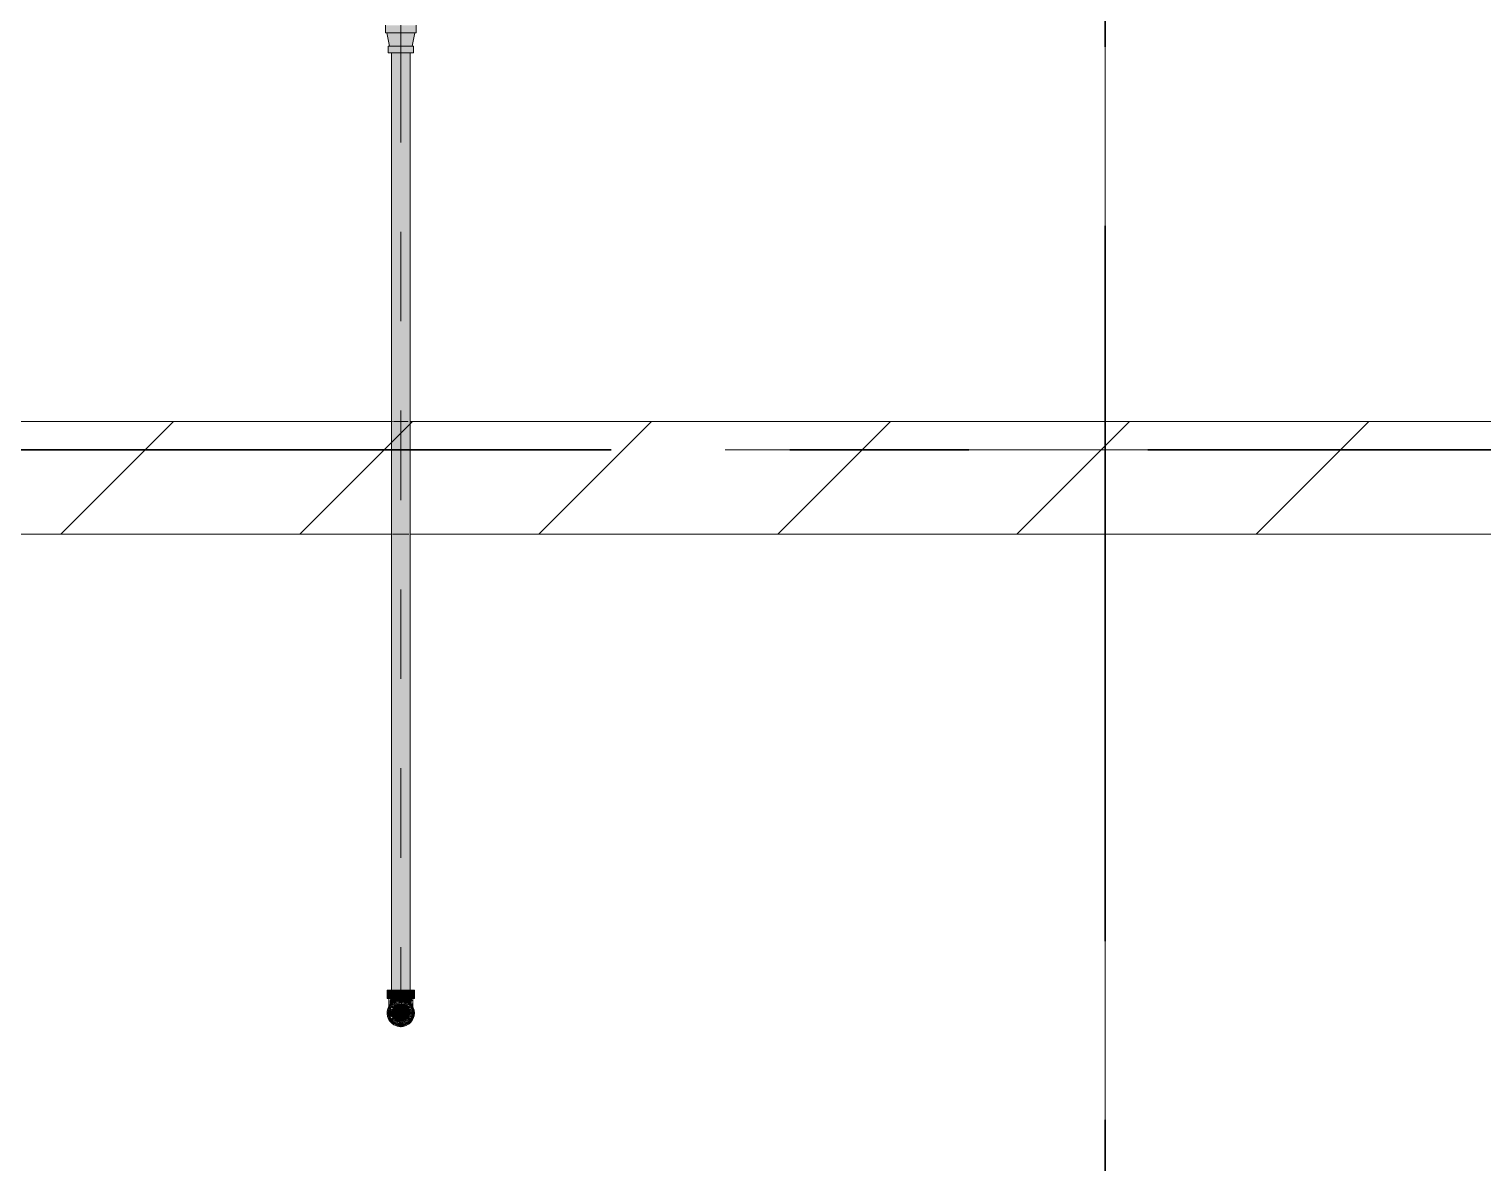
# Model space of a CAD drawing. Header units: millimetres. Extents: x -4000 to 187956, y -58990 to 162485.
# Drawn here: x 86090 to 88671, y 126184 to 128197 of the extents above; entities that cross this region are included whole.
import ezdxf

# ---------------------------------------------------------------- set-up
doc = ezdxf.new("R2010")
doc.units = ezdxf.units.MM
for name, pattern in [('Dash 1_16_', [317.5, 158.75, -158.75]), ('Grid Line', [2222.5, 1270, -317.5, 317.5, -317.5]), ('Grid Line 12_5mm', [2150, 1250, -300, 300, -300])]:
    doc.linetypes.add(name, pattern=pattern)
for name, color, linetype, lineweight in [('A-WALL', 113, 'Continuous', 13), ('A-WALL-PATT', 111, 'Continuous', 13), ('F-SPRN', 3, 'Continuous', 9), ('P-PIPE', 3, 'Continuous', 9), ('P-PIPE-CNTR', 3, 'Continuous', 9), ('S-GRID', 1, 'Continuous', 30)]:
    doc.layers.add(name, color=color, linetype=linetype, lineweight=lineweight)

# ---------------------------------------------------------------- blocks, each defined once
blk = doc.blocks.new('CMF2_NHAXUONG_A_rvt-1-FFS - TANG 1')
at = {"layer": 'A-WALL-PATT', "lineweight": 9}
h = blk.add_hatch(dxfattribs=at)
h.set_pattern_fill('FP_12', color=250, style=0, pattern_type=2)
h.set_pattern_definition([(45, (0, 0), (-212.13203, 212.13203), [])])
h.paths.add_polyline_path([(68581, 127300.1), (97082.8, 127300.1), (97082.8, 127500.1), (67049.8, 127500.1), (67049.8, 127300.1)])
h.paths.add_polyline_path([(43638.6, 127300.1), (63049.8, 127300.1), (63049.8, 127500.1), (43549.8, 127500.1), (43549.8, 127300.1)])
at = {"layer": 'A-WALL', "color": 50, "lineweight": 15}
for p, q in [((86733.5, 127500.1), (84266.5, 127500.1)), ((89233.5, 127500.1), (86766.5, 127500.1)), ((84266.7, 127300.1), (86733.3, 127300.1)), ((86766.7, 127300.1), (89233.3, 127300.1))]:
    blk.add_line(p, q, dxfattribs=at)
at = {"layer": 'A-WALL', "color": 35, "lineweight": 15}
for p, q in [((86733.5, 127500.1), (84266.5, 127500.1)), ((89233.5, 127500.1), (86766.5, 127500.1)), ((84266.7, 127300.1), (86733.3, 127300.1)), ((86766.7, 127300.1), (89233.3, 127300.1))]:
    blk.add_line(p, q, dxfattribs=at)
at = {"layer": 'A-WALL', "color": 14, "lineweight": 15}
for p, q in [((86737.1, 127500.1), (86735.5, 127500.1)), ((86763.4, 127500.1), (86738.2, 127500.1)), ((86735.5, 127300.1), (86764.5, 127300.1))]:
    blk.add_line(p, q, dxfattribs=at)
at = {"layer": 'A-WALL', "color": 15, "lineweight": 15}
for p, q in [((86737.1, 127500.1), (86735.5, 127500.1)), ((86763.4, 127500.1), (86738.2, 127500.1)), ((86735.5, 127300.1), (86764.5, 127300.1))]:
    blk.add_line(p, q, dxfattribs=at)
at = {"layer": 'S-GRID', "linetype": 'Grid Line 12_5mm', "lineweight": 9}
for p, q in [((88000, 161185.2), (88000, -16487.4)), ((-824.3, 127450), (183641.1, 127450))]:
    blk.add_line(p, q, dxfattribs=at)
blk = doc.blocks.new('Sprinkler_Up - DN20-V259-FFS - TANG 1')
at = {"layer": 'F-SPRN', "transparency": 33554534}
for points in [[(-13.5, 0), (-3.9, 0.7), (-1.7, 2.9), (-1.2, 3.5), (-0.6, 4), (0.6, 4), (1.2, 3.5), (1.7, 2.9), (4.6, 0), (22.2, 0), (18, 13.1), (6.9, 21.2), (-6.9, 21.2), (-18.4, 11.9), (-22.2, 0)], [(0, -21.2), (6.9, -21.2), (18, -13.1), (22.2, 0), (3.9, -0.7), (1.7, -2.9), (1.2, -3.5), (0.6, -4), (-0.6, -4), (-1.2, -3.5), (-1.7, -2.9), (-4.6, 0), (-22.2, 0), (-18, -13.1), (-6.9, -21.2)], [(0, -16.7), (4.3, -16.1), (11.8, -11.8), (16.1, -4.3), (16.1, 4.3), (11.7, 11.9), (8.3, 14.4), (0, 16.7), (-4.3, 16.1), (-11.8, 11.8), (-16.1, 4.3), (-16.1, -4.3), (-11.8, -11.8), (-8.3, -14.4)], [(0, -15.6), (7.8, -13.5), (13.5, -7.8), (15.1, -4), (15.1, 4), (13.5, 7.8), (7.8, 13.5), (0, 15.6), (-9.9, 11.9), (-11, 11), (-15.1, 4), (-15.1, -4), (-11, -11), (-7.8, -13.5)], [(-10.9, -5.5), (-10.9, 5.4), (-14.5, 5.4), (-14.5, -5.5)], [(-7.7, -5.5), (-7.7, 5.4), (-10.9, 5.4), (-10.9, -5.5)], [(0, -5.5), (0, 5.4), (-7.7, 5.4), (-7.7, -5.5)], [(0, 0), (5.7, 0), (2.9, 4.9), (-2.9, 4.9), (-5.7, 0)], [(2.9, -4.9), (5.7, 0), (-5.7, 0), (-2.9, -4.9)], [(0, 0), (4.6, 0), (0, 4.6), (-4.6, 0)], [(0, -4.6), (4.6, 0), (-4.6, 0)], [(0, -2.6), (1.3, 0), (-1.8, 0)], [(-1.3, 0), (1.8, 0), (0, 2.6)], [(7.7, -5.5), (7.7, 5.4), (0, 5.4), (0, -5.5)], [(10.9, -5.5), (10.9, 5.4), (7.7, 5.4), (7.7, -5.5)], [(14.5, -5.5), (14.5, 5.4), (10.9, 5.4), (10.9, -5.5)]]:
    blk.add_hatch(color=1, dxfattribs=at).paths.add_polyline_path(points)
at = {"layer": 'F-SPRN', "color": 1}
for p, q in [((-11.5, 5.4), (-14.5, 5.4)), ((-14.5, 5.4), (-11.3, 5.4)), ((-14.5, 5.4), (-14.5, 3.7)), ((-14.5, 3.3), (-14.5, 0)), ((-11.5, 5.4), (-11.5, 4)), ((-10.9, 1.9), (-10.9, 3.6)), ((-10.8, 5.4), (-8, 5.4)), ((-8.1, 5.4), (-10.8, 5.4)), ((-8.1, 5.4), (-8.1, 2.8)), ((-8.1, 2.5), (-8.1, 0.7)), ((-7.7, 4.8), (-7.7, 2.7)), ((-7.7, 4.8), (-7.7, 2.7)), ((-7.7, 2.1), (-7.7, 0.5)), ((-7.7, 2.1), (-7.7, 0.5)), ((-6.7, 5.4), (-4.7, 5.4)), ((-5.8, 3.8), (-5.8, 2.2)), ((-2.1, 0), (-2.1, 0)), ((-2.1, 0), (-2.1, -0.1)), ((0, 2.1), (-0.1, 2.1)), ((2.1, 0), (2.1, 0.1)), ((2.1, 0), (2.1, 0)), ((4.7, 5.4), (6.5, 5.4)), ((7.7, 5.4), (10.8, 5.4)), ((7.7, 5.2), (7.7, 2.7)), ((7.7, 5.2), (7.7, 2.7)), ((7.7, 2.3), (7.7, 0.5)), ((7.7, 2.3), (7.7, 0.5)), ((10.8, 5.4), (8.1, 5.4)), ((8.1, 5.4), (8.1, 2.8)), ((8.1, 2.5), (8.1, 0.4)), ((10.9, 5.4), (14.5, 5.4)), ((10.9, 3.6), (10.9, 0.2)), ((14.5, 5.4), (11.5, 5.4)), ((11.5, 5.4), (11.5, 4)), ((11.5, 3), (11.5, 0.2)), ((14.5, 5.4), (14.5, -5.5)), ((-14.5, -1.3), (-14.5, -3.7)), ((-11.1, -5.5), (-14.5, -5.5)), ((-14.5, -5.5), (-11.5, -5.5)), ((-10.9, -2.6), (-10.9, -1.3)), ((-10.8, -5.5), (-8.1, -5.5)), ((-7.8, -5.5), (-10.8, -5.5)), ((-8.1, -4.2), (-8.1, -5.5)), ((-7.7, -2.7), (-7.7, -4)), ((-7.7, -2.7), (-7.7, -4)), ((-7, -5.5), (-5.8, -5.5)), ((-4.8, -5.5), (-7, -5.5)), ((-5.8, -2.3), (-5.8, -3.8)), ((-2.1, -0.3), (-2, -0.4)), ((-2, -0.4), (-2, -0.5)), ((-2, -0.5), (-2, -0.6)), ((-2, -0.6), (-2, -0.7)), ((-2, -0.7), (-1.9, -0.7)), ((-1.9, -0.7), (-1.9, -0.8)), ((-1.9, -0.8), (-1.9, -0.9)), ((-1.9, -0.9), (-1.8, -1)), ((-1.8, -1), (-1.8, -1.1)), ((-1.8, -1), (-1.8, -1)), ((-1.8, -1.1), (-1.7, -1.2)), ((-1.7, -1.2), (-1.6, -1.3)), ((-1.7, -1.2), (-1.7, -1.2)), ((-1.6, -1.3), (-1.6, -1.4)), ((-1.6, -1.4), (-1.5, -1.4)), ((-1.5, -1.4), (-1.4, -1.5)), ((-1.4, -1.5), (-1.3, -1.6)), ((-1.4, -1.5), (-1.4, -1.5)), ((-1.3, -1.6), (-1.3, -1.7)), ((-1.3, -1.7), (-1.2, -1.7)), ((-1.2, -1.7), (-1.1, -1.7)), ((-1.1, -1.7), (-1.1, -1.8)), ((-1.1, -1.8), (-1, -1.8)), ((-1, -1.8), (-0.9, -1.9)), ((-0.9, -1.9), (-0.8, -1.9)), ((-0.8, -1.9), (-0.7, -2)), ((-0.8, -1.9), (-0.8, -1.9)), ((-0.7, -2), (-0.6, -2)), ((-0.6, -2), (-0.5, -2)), ((-0.5, -2), (-0.4, -2)), ((-0.4, -2), (-0.3, -2.1)), ((-0.4, -2), (-0.4, -2)), ((-0.3, -2.1), (-0.2, -2.1)), ((-0.2, -2.1), (-0.1, -2.1)), ((-0.1, -2.1), (0, -2.1)), ((0, -2.1), (0.1, -2.1)), ((0.1, -2.1), (0.2, -2.1)), ((0.1, -2.1), (0.1, -2.1)), ((0.2, -2.1), (0.3, -2.1)), ((0.3, -2.1), (0.4, -2)), ((0.4, -2), (0.5, -2)), ((0.5, -2), (0.6, -2)), ((0.6, -2), (0.7, -2)), ((0.6, -2), (0.6, -2)), ((0.7, -2), (0.8, -1.9)), ((0.8, -1.9), (0.9, -1.9)), ((0.9, -1.9), (1, -1.8)), ((0.9, -1.9), (0.9, -1.9)), ((1, -1.8), (1.1, -1.8)), ((1.1, -1.8), (1.2, -1.7)), ((1.2, -1.7), (1.3, -1.6)), ((1.2, -1.7), (1.2, -1.7)), ((1.3, -1.6), (1.4, -1.6)), ((1.4, -1.5), (1.5, -1.5)), ((1.4, -1.6), (1.4, -1.5)), ((1.5, -1.4), (1.6, -1.3)), ((1.5, -1.5), (1.5, -1.4)), ((1.6, -1.3), (1.7, -1.2)), ((1.6, -1.3), (1.6, -1.3)), ((1.7, -1.1), (1.8, -1.1)), ((1.7, -1.2), (1.7, -1.1)), ((1.8, -1), (1.9, -0.9)), ((1.8, -1.1), (1.8, -1)), ((1.9, -0.8), (2, -0.7)), ((1.9, -0.8), (1.9, -0.8)), ((1.9, -0.9), (1.9, -0.8)), ((2, -0.4), (2.1, -0.3)), ((2, -0.5), (2, -0.4)), ((2, -0.5), (2, -0.5)), ((2, -0.6), (2, -0.5)), ((2, -0.7), (2, -0.6)), ((2.1, -0.1), (2.1, 0)), ((2.1, -0.2), (2.1, -0.1)), ((2.1, -0.3), (2.1, -0.2)), ((7, -5.5), (4.8, -5.5)), ((5.8, -2.2), (5.8, -3.8)), ((5.8, -5.5), (7, -5.5)), ((7.7, -0.5), (7.7, -2.3)), ((7.7, -0.5), (7.7, -2.3)), ((7.7, -2.7), (7.7, -5.4)), ((7.7, -2.7), (7.7, -5.4)), ((10.8, -5.5), (7.7, -5.5)), ((8.1, -0.4), (8.1, -2.5)), ((8.1, -2.8), (8.1, -5.5)), ((8.1, -5.5), (10.8, -5.5)), ((10.9, -0.2), (10.9, -3.6)), ((14.5, -5.5), (10.9, -5.5)), ((11.5, -0.2), (11.5, -3)), ((11.5, -4), (11.5, -5.5)), ((11.5, -5.5), (14.5, -5.5))]:
    blk.add_line(p, q, dxfattribs=at)
at = {"layer": 'F-SPRN', "color": 1, "flags": 128}
for points in [[(-0.6, 2), (-0.7, 2), (-0.8, 1.9), (-0.9, 1.9), (-0.9, 1.9), (-1, 1.8), (-1.1, 1.8), (-1.2, 1.7), (-1.2, 1.7), (-1.3, 1.6), (-1.4, 1.6), (-1.4, 1.5), (-1.5, 1.5), (-1.5, 1.4), (-1.6, 1.3), (-1.6, 1.3), (-1.7, 1.2), (-1.7, 1.1), (-1.8, 1.1), (-1.8, 1), (-1.9, 0.9), (-1.9, 0.8), (-1.9, 0.8), (-2, 0.7), (-2, 0.6), (-2, 0.5), (-2, 0.5), (-2, 0.4), (-2.1, 0.3), (-2.1, 0.2), (-2.1, 0.1), (-2.1, 0)], [(-0.5, 2), (-0.6, 2), (-0.6, 2)], [(-0.1, 2.1), (-0.1, 2.1), (-0.2, 2.1), (-0.3, 2.1), (-0.4, 2), (-0.5, 2)], [(2.1, 0.1), (2.1, 0.2), (2.1, 0.2), (2.1, 0.3), (2, 0.4), (2, 0.5), (2, 0.6), (2, 0.7), (1.9, 0.7), (1.9, 0.8), (1.9, 0.9), (1.8, 1), (1.8, 1), (1.8, 1.1), (1.7, 1.2), (1.7, 1.2), (1.6, 1.3), (1.6, 1.4), (1.5, 1.4), (1.4, 1.5), (1.4, 1.5), (1.3, 1.6), (1.3, 1.7), (1.2, 1.7), (1.1, 1.7), (1.1, 1.8), (1, 1.8), (0.9, 1.9), (0.8, 1.9), (0.8, 1.9), (0.7, 2), (0.6, 2), (0.5, 2), (0.4, 2), (0.4, 2), (0.3, 2.1), (0.2, 2.1), (0.1, 2.1), (0, 2.1)], [(-2.1, -0.1), (-2.1, -0.2), (-2.1, -0.2), (-2.1, -0.3)]]:
    blk.add_lwpolyline(points, dxfattribs=at)
at = {"layer": 'F-SPRN', "color": 1}
for radius, start, end in [(22.2, 360, 180), (21.9, 165.6773, 179.2615), (21.9, 146.7912, 164.8151), (21.9, 144, 146.7912), (21.9, 126.6942, 143.2701), (16.7, 167.6802, 180), (16.7, 167.6802, 180), (16.7, 155.3879, 164.9693), (16.7, 155.3879, 164.9693), (15.6, 166.4265, 180), (15.6, 166.4265, 180), (15.6, 150.9409, 165), (15.6, 159.6139, 165), (16.7, 136.7213, 149.931), (16.7, 136.7213, 149.931), (15.6, 150.9409, 156.3845), (15.6, 138.4214, 150), (15.6, 138.4214, 150), (21.9, 108.2621, 125.7507), (16.7, 134.4938, 135), (16.7, 134.4938, 135), (15.6, 129.9005, 135), (15.6, 129.9005, 135), (16.7, 121.4181, 130.5751), (16.7, 121.4181, 130.5751), (15.6, 120.5262, 126.205), (15.6, 120.5262, 126.205), (16.7, 106.5995, 120), (16.7, 106.5995, 120), (15.6, 114.4363, 119.9813), (15.6, 114.4363, 119.9813), (21.9, 99.348, 107.901), (4.63, 155.7832, 180), (4.63, 155.7832, 180), (16.7, 96.4143, 105), (16.7, 96.4143, 105), (4.63, 109.0192, 138.2703), (4.63, 109.0192, 138.2703), (21.9, 90.145, 98.8503), (15.6, 95.5762, 100.6843), (15.6, 95.5762, 100.6843), (2.56, 109.0192, 168.8278), (2.56, 109.0192, 168.8278), (2.04, 109.0192, 180), (16.7, 83.0684, 90), (16.7, 83.0684, 90), (4.63, 17.9592, 90), (4.63, 17.9592, 90), (3.81, 57.0577, 90), (2.56, 14.5599, 90), (2.56, 14.5599, 90), (2.04, 10.4703, 90), (21.9, 72.5583, 89.4624), (15.6, 75.573, 80.5892), (15.6, 75.573, 80.5892), (3.81, 16.1605, 43.8358), (15.6, 67.5614, 74.5481), (15.6, 67.5614, 74.5481), (16.7, 60, 75), (16.7, 60, 75), (15.6, 60.0187, 65.5637), (15.6, 60.0187, 65.5637), (21.9, 54.2493, 71.7379), (15.6, 53.795, 60), (15.6, 53.795, 60), (16.7, 49.4249, 58.5819), (16.7, 49.4249, 58.5819), (15.6, 45, 50.0995), (15.6, 45, 50.0995), (16.7, 45, 45.5062), (16.7, 45, 45.5062), (15.6, 30, 41.5786), (15.6, 30, 41.5786), (16.7, 30, 43.2787), (16.7, 30, 43.2787), (21.9, 36.7299, 53.3058), (15.6, 23.6155, 29.5646), (15.6, 15, 29.5646), (15.6, 15, 20.3861), (16.7, 15, 24.6121), (16.7, 15, 24.6121), (15.6, 360, 13.6618), (15.6, 0, 13.6618), (16.7, 360, 12.3198), (16.7, 0, 12.3198), (21.9, 33.2088, 36), (21.9, 15.1849, 33.2088), (21.9, 0.7385, 14.3227), (22.2, 180, 360), (21.9, 180.7385, 194.3227), (21.9, 195.1849, 215.2302), (21.9, 216.7299, 233.3058), (16.7, 180, 192.3198), (16.7, 180, 192.3198), (16.7, 195.0307, 204.6121), (16.7, 195.0307, 204.6121), (15.6, 181.9082, 193.6618), (15.6, 181.9082, 193.6618), (15.6, 197.3339, 209.5646), (15.6, 197.3339, 209.5646), (16.7, 210.069, 223.2787), (16.7, 210.069, 223.2787), (15.6, 212.5472, 221.5786), (15.6, 212.5472, 221.5786), (21.9, 234.2493, 251.7379), (16.7, 229.4249, 238.5819), (16.7, 229.4249, 238.5819), (15.6, 233.795, 240), (15.6, 233.795, 240), (16.7, 240, 255), (16.7, 240, 255), (15.6, 240.0187, 254.5481), (15.6, 240.0187, 254.5481), (21.9, 252.5583, 269.4624), (4.63, 197.9592, 0), (4.63, 197.9592, 360), (15.6, 255, 267.64), (15.6, 255, 267.64), (3.81, 196.1605, 360), (2.56, 191.1677, 270), (2.56, 191.1677, 270), (2.04, 190.4703, 270), (16.7, 263.0684, 270), (16.7, 263.0684, 270), (2.04, 270, 0), (2.56, 270, 0), (2.56, 270, 360), (21.9, 270.145, 278.8503), (15.6, 275.5762, 280.6843), (15.6, 275.5762, 280.6843), (16.7, 276.4143, 285), (16.7, 276.4143, 285), (21.9, 279.348, 287.901), (16.7, 286.5995, 300), (16.7, 286.5995, 300), (15.6, 294.4363, 299.9813), (15.6, 294.4363, 299.9813), (21.9, 288.2621, 305.7507), (15.6, 300, 313.2078), (15.6, 300, 313.2078), (16.7, 301.4181, 310.5751), (16.7, 301.4181, 310.5751), (15.6, 318.4214, 330), (15.6, 318.4214, 330), (16.7, 316.7213, 330), (16.7, 316.7213, 330), (21.9, 306.6942, 323.2701), (15.6, 330.4354, 345), (15.6, 330.4354, 336.3845), (15.6, 339.6139, 345), (15.6, 346.3382, 360), (15.6, 346.3382, 360), (16.7, 335.3879, 345), (16.7, 335.3879, 345), (16.7, 347.6802, 360), (16.7, 347.6802, 360), (21.9, 324.7698, 344.8151), (21.9, 345.6773, 359.2615)]:
    blk.add_arc((0, 0), radius, start, end, dxfattribs=at)
blk = doc.blocks.new('Steel_Transition_Threaded_HoaPhat - Standard-V265-FFS - TANG 1')
at = {"layer": 'P-PIPE', "lineweight": 13, "transparency": 33554534}
h = blk.add_hatch(color=1, dxfattribs=at)
h.paths.add_polyline_path([(86750, 126427.6), (86755.8, 126428.4), (86761.3, 126430.6), (86765.9, 126434.2), (86769.5, 126438.8), (86771.7, 126444.3), (86772.5, 126450.1), (86771.7, 126455.9), (86769, 126462), (86765.9, 126466), (86761.3, 126469.6), (86755.8, 126471.8), (86750, 126472.6), (86744.2, 126471.8), (86738.8, 126469.6), (86734.1, 126466), (86730.5, 126461.3), (86728.3, 126455.9), (86727.5, 126450.1), (86728.3, 126444.3), (86730.5, 126438.8), (86734.1, 126434.2), (86738.8, 126430.6), (86744.2, 126428.4)])
h.paths.add_polyline_path([(86750, 126430), (86744.8, 126430.7), (86740, 126432.7), (86735.8, 126435.9), (86732.6, 126440), (86730.6, 126444.9), (86729.9, 126450.1), (86730.6, 126455.3), (86734, 126462), (86735.8, 126464.3), (86740, 126467.5), (86744.8, 126469.5), (86750, 126470.2), (86755.2, 126469.5), (86760.1, 126467.5), (86766, 126462), (86767.4, 126460.1), (86769.4, 126455.3), (86770.1, 126450.1), (86769.4, 126444.9), (86767.4, 126440), (86764.2, 126435.9), (86760.1, 126432.7), (86755.2, 126430.7)])
for points in [[(86750, 126430), (86750, 126433.7), (86741.8, 126435.9), (86735.8, 126441.9), (86733.6, 126450.1), (86735.8, 126458.3), (86741.8, 126464.3), (86750, 126466.5), (86750, 126470.2), (86744.8, 126469.5), (86740, 126467.5), (86734, 126462), (86732.6, 126460.1), (86730.6, 126455.3), (86729.9, 126450.1), (86730.6, 126444.9), (86732.6, 126440), (86735.8, 126435.9), (86740, 126432.7), (86744.8, 126430.7)], [(86750, 126431.6), (86754.8, 126432.2), (86759.3, 126434.1), (86763.1, 126437), (86766, 126440.8), (86767.9, 126445.3), (86768.5, 126450.1), (86767.9, 126454.9), (86764, 126462), (86763.1, 126463.2), (86759.3, 126466.1), (86754.8, 126468), (86750, 126468.6), (86745.2, 126468), (86740.8, 126466.1), (86736, 126462), (86734, 126459.3), (86732.1, 126454.9), (86731.5, 126450.1), (86732.1, 126445.3), (86734, 126440.8), (86736.9, 126437), (86740.8, 126434.1), (86745.2, 126432.2)], [(86750, 126430), (86755.2, 126430.7), (86760.1, 126432.7), (86764.2, 126435.9), (86767.4, 126440), (86769.4, 126444.9), (86770.1, 126450.1), (86769.4, 126455.3), (86766, 126462), (86764.2, 126464.3), (86760.1, 126467.5), (86755.2, 126469.5), (86750, 126470.2), (86750, 126466.5), (86758.2, 126464.3), (86764.2, 126458.3), (86766.4, 126450.1), (86764.2, 126441.9), (86758.2, 126435.9), (86750, 126433.7)]]:
    blk.add_hatch(color=1, dxfattribs=at).paths.add_polyline_path(points)
at = {"layer": 'P-PIPE', "color": 20, "lineweight": 13}
for radius, start, end in [(22.5, 90, 180), (22.5, 90, 270), (20.1, 166.0499, 193.9501), (20.1, 150, 162.7449), (18.5, 166.5939, 180), (18.5, 166.5939, 193.4061), (18.5, 157.6232, 165), (18.5, 157.6232, 165), (20.1, 143.4205, 148.1553), (16.4, 168.5467, 178.9063), (18.5, 139.7195, 150), (18.5, 139.7195, 150), (16.4, 158.0319, 163.506), (20.1, 128.8856, 139.8677), (16.4, 143.5463, 150), (18.5, 123.4976, 133.2041), (18.5, 123.4976, 133.2041), (16.4, 133.3918, 135), (20.1, 109.6859, 125.0043), (16.4, 121.0738, 128.0319), (18.5, 106.819, 120), (18.5, 106.819, 120), (16.4, 115.1607, 120), (16.4, 107.4657, 111.9681), (20.1, 100.9975, 105), (18.5, 91.4353, 103.2046), (18.5, 91.4353, 103.2046), (16.4, 96.2132, 104.6042), (20.1, 90.5246, 98.5089), (22.5, 15, 90), (22.5, 270, 90), (18.5, 78.0986, 90), (18.5, 78.0986, 90), (20.1, 75.0607, 87.9279), (18.5, 60, 75), (18.5, 60, 75), (16.4, 66.9681, 72.9388), (20.1, 54.9957, 75), (16.4, 50.4733, 56.6389), (18.5, 46.7959, 56.5024), (18.5, 46.7959, 56.5024), (16.4, 45, 46.6082), (20.1, 45, 51.1144), (16.4, 30, 38.0319), (18.5, 30, 40.2805), (18.5, 30, 40.2805), (20.1, 40.1323, 45), (20.1, 31.8447, 36.5795), (16.4, 0, 8.0319), (18.5, 15, 22.3768), (18.5, 15, 22.3768), (20.1, 17.2551, 30), (18.5, 0, 13.4061), (18.5, 346.5939, 13.4061), (20.1, 0, 13.9501), (22.5, 0, 15), (22.5, 180, 270), (20.1, 197.2551, 210), (18.5, 180, 193.4061), (18.5, 195, 202.3768), (18.5, 195, 202.3768), (20.1, 211.8447, 231.1144), (16.4, 184.8393, 191.4533), (18.5, 210, 223.5703), (18.5, 210, 223.5703), (16.4, 210.6635, 216.4537), (18.5, 226.7959, 236.5024), (18.5, 226.7959, 236.5024), (20.1, 234.9957, 240), (16.4, 230.4733, 236.6389), (20.1, 240, 255), (18.5, 240, 255), (18.5, 240, 255), (16.4, 240, 246.5955), (16.4, 250.3629, 255), (20.1, 255.0607, 267.9279), (18.5, 258.0986, 270), (18.5, 258.0986, 270), (16.4, 264.1652, 268.506), (22.5, 270, 0), (20.1, 270.5246, 278.5089), (18.5, 271.4353, 283.2046), (18.5, 271.4353, 283.2046), (16.4, 276.2132, 283.9063), (20.1, 280.9975, 285), (16.4, 287.4657, 291.9681), (18.5, 286.819, 300), (18.5, 286.819, 300), (16.4, 293.4045, 300), (20.1, 289.6859, 300), (20.1, 300, 305.0043), (18.5, 303.4976, 313.2041), (18.5, 303.4976, 313.2041), (20.1, 308.8856, 315), (18.5, 316.4297, 330), (18.5, 316.4297, 330), (20.1, 315, 328.1553), (16.4, 338.0319, 342.8691), (16.4, 353.5463, 0), (18.5, 337.6232, 345), (18.5, 337.6232, 345), (20.1, 330, 342.7449), (18.5, 346.5939, 0), (20.1, 346.0499, 0)]:
    blk.add_arc((86750, 126450.1), radius, start, end, dxfattribs=at)
blk = doc.blocks.new('Steel_Elbow_Threaded_HoaPhat - Standard-V266-FFS - TANG 1')
at = {"layer": 'P-PIPE', "lineweight": 13, "transparency": 33554534}
for points in [[(86733, 126475.5), (86750, 126475.5), (86750, 126490.6), (86725.9, 126490.6), (86726.7, 126475.5), (86729.1, 126475.5)], [(86774.1, 126475.5), (86773.3, 126490.6), (86750, 126490.6), (86750, 126475.5), (86773.3, 126475.5)], [(86750, 126426), (86756.2, 126426.8), (86762.1, 126429.2), (86767.1, 126433), (86770.9, 126438), (86773.3, 126443.8), (86774.1, 126450.1), (86773.3, 126456.3), (86770.9, 126462.1), (86767.1, 126467.1), (86762.1, 126471), (86756.2, 126473.4), (86750, 126474.2), (86743.8, 126473.4), (86737.9, 126471), (86733, 126467.1), (86729, 126462), (86726.7, 126456.3), (86725.9, 126450.1), (86726.7, 126443.8), (86729.1, 126438), (86733, 126433), (86737.9, 126429.2), (86743.8, 126426.8)]]:
    blk.add_hatch(color=1, dxfattribs=at).paths.add_polyline_path(points)
h = blk.add_hatch(color=1, dxfattribs=at)
h.paths.add_polyline_path([(86742.8, 126470), (86740.3, 126470), (86744.1, 126471.9)])
h.paths.add_polyline_path([(86729.8, 126460.2), (86732.1, 126462), (86737.2, 126467.6), (86742.8, 126470), (86750, 126471.2), (86750, 126475.5), (86731.7, 126475.5), (86730.3, 126471.7), (86730.1, 126464.3), (86730, 126462)])
h = blk.add_hatch(color=1, dxfattribs=at)
h.paths.add_polyline_path([(86766.9, 126465.3), (86769.2, 126462), (86768.6, 126464.6)])
h.paths.add_polyline_path([(86770.9, 126458.6), (86770.6, 126467.2), (86769.5, 126466.8), (86769.4, 126470.9), (86770.7, 126471.2), (86769.6, 126475.5), (86750, 126475.5), (86750, 126471.2), (86757.2, 126470), (86755.9, 126471.9), (86763.4, 126467.2), (86767.4, 126463.1), (86766.2, 126468.2), (86769.6, 126462)])
at = {"layer": 'P-PIPE', "color": 20, "lineweight": 13}
for p, q in [((86725.9, 126490.6), (86725.9, 126475.5)), ((86729.1, 126490.6), (86725.9, 126490.6)), ((86750, 126490.6), (86725.9, 126490.6)), ((86733, 126490.6), (86729.1, 126490.6)), ((86737.9, 126490.6), (86733.8, 126490.6)), ((86743.8, 126490.6), (86738.2, 126490.6)), ((86750, 126490.6), (86743.8, 126490.6)), ((86756.2, 126490.6), (86750, 126490.6)), ((86774.1, 126490.6), (86750, 126490.6)), ((86761.8, 126490.6), (86756.2, 126490.6)), ((86766.2, 126490.6), (86762.1, 126490.6)), ((86774.1, 126490.6), (86767.1, 126490.6)), ((86774.1, 126475.5), (86774.1, 126490.6)), ((86725.9, 126475.5), (86731.5, 126475.5)), ((86725.9, 126475.5), (86750, 126475.5)), ((86729.2, 126475.5), (86728.9, 126475.5)), ((86736.4, 126475.5), (86728.9, 126475.5)), ((86728.9, 126461.8), (86728.9, 126462)), ((86728.9, 126460.9), (86728.9, 126461.8)), ((86728.9, 126455.1), (86728.9, 126455.7)), ((86728.9, 126454.5), (86728.9, 126455.1)), ((86728.9, 126454), (86728.9, 126454.5)), ((86728.9, 126452.5), (86728.9, 126453)), ((86728.9, 126452.1), (86728.9, 126452.5)), ((86728.9, 126451.7), (86728.9, 126452.1)), ((86731.7, 126475.5), (86729.2, 126475.5)), ((86731.5, 126475.5), (86733, 126475.5)), ((86732.8, 126475.5), (86731.7, 126475.5)), ((86736.4, 126475.5), (86733.8, 126475.5)), ((86734, 126475.5), (86737.9, 126475.5)), ((86742.8, 126475.5), (86736.4, 126475.5)), ((86742.8, 126475.5), (86736.4, 126475.5)), ((86737.9, 126475.5), (86742.7, 126475.5)), ((86750, 126475.5), (86743.7, 126475.5)), ((86750, 126475.5), (86743.7, 126475.5)), ((86743.8, 126475.5), (86750, 126475.5)), ((86750, 126475.5), (86756.2, 126475.5)), ((86750, 126475.5), (86774.1, 126475.5)), ((86756.3, 126475.5), (86750, 126475.5)), ((86756.3, 126475.5), (86750, 126475.5)), ((86763.6, 126475.5), (86757.2, 126475.5)), ((86763.6, 126475.5), (86757.2, 126475.5)), ((86757.3, 126475.5), (86762.1, 126475.5)), ((86762.1, 126475.5), (86766, 126475.5)), ((86766.2, 126475.5), (86763.6, 126475.5)), ((86768.3, 126475.5), (86763.6, 126475.5)), ((86767.1, 126475.5), (86769.7, 126475.5)), ((86768.3, 126475.5), (86767.2, 126475.5)), ((86769.9, 126475.5), (86768.3, 126475.5)), ((86770.8, 126475.5), (86768.3, 126475.5)), ((86769.7, 126475.5), (86774.1, 126475.5)), ((86770.8, 126475.5), (86769.9, 126475.5)), ((86771.2, 126475.5), (86770.8, 126475.5)), ((86771.2, 126475.5), (86770.8, 126475.5)), ((86771.2, 126462), (86771.2, 126461.2)), ((86771.2, 126462), (86771.2, 126462)), ((86771.2, 126461.2), (86771.2, 126460.3)), ((86771.2, 126458), (86771.2, 126457.3)), ((86771.2, 126455.9), (86771.2, 126455.3)), ((86771.2, 126455.3), (86771.2, 126454.7)), ((86771.2, 126454.7), (86771.2, 126454.1)), ((86771.2, 126453.1), (86771.2, 126452.6)), ((86771.2, 126452.6), (86771.2, 126452.2)), ((86771.2, 126452.2), (86771.2, 126451.8)), ((86728.9, 126451.4), (86728.9, 126451.7)), ((86728.9, 126451.1), (86728.9, 126451.4)), ((86728.9, 126450.4), (86728.9, 126450.6)), ((86728.9, 126450.3), (86728.9, 126450.4)), ((86728.9, 126450.2), (86728.9, 126450.3)), ((86728.9, 126450.1), (86728.9, 126450.2)), ((86728.9, 126450.1), (86728.9, 126450.1)), ((86728.9, 126449.9), (86728.9, 126450.1)), ((86728.9, 126449), (86728.9, 126449.9)), ((86728.9, 126448.2), (86728.9, 126449)), ((86729, 126447.3), (86728.9, 126448.2)), ((86729.2, 126446.5), (86729, 126447.3)), ((86729.3, 126445.7), (86729.2, 126446.5)), ((86729.5, 126444.8), (86729.3, 126445.7)), ((86729.7, 126444), (86729.5, 126444.8)), ((86730, 126443.2), (86729.7, 126444)), ((86730.3, 126442.4), (86730, 126443.2)), ((86731.3, 126440.1), (86731, 126440.9)), ((86731.8, 126439.4), (86731.3, 126440.1)), ((86732.2, 126438.7), (86731.8, 126439.4)), ((86734.3, 126436), (86733.7, 126436.6)), ((86734.8, 126435.4), (86734.3, 126436)), ((86735.4, 126434.8), (86734.8, 126435.4)), ((86736.1, 126434.2), (86735.4, 126434.8)), ((86736.7, 126433.6), (86736.1, 126434.2)), ((86737.4, 126433.1), (86736.7, 126433.6)), ((86738.1, 126432.6), (86737.4, 126433.1)), ((86738.8, 126432.2), (86738.1, 126432.6)), ((86741, 126431), (86740.2, 126431.3)), ((86741.8, 126430.6), (86741, 126431)), ((86742.6, 126430.3), (86741.8, 126430.6)), ((86743.3, 126430), (86742.6, 126430.3)), ((86745.8, 126429.4), (86745, 126429.5)), ((86746.6, 126429.2), (86745.8, 126429.4)), ((86749.2, 126429), (86748.3, 126429)), ((86750, 126428.9), (86749.2, 126429)), ((86750.2, 126428.9), (86750, 126428.9)), ((86751.1, 126429), (86750.2, 126428.9)), ((86751.9, 126429), (86751.1, 126429)), ((86752.8, 126429.1), (86751.9, 126429)), ((86753.6, 126429.2), (86752.8, 126429.1)), ((86754.4, 126429.4), (86753.6, 126429.2)), ((86755.3, 126429.6), (86754.4, 126429.4)), ((86757.7, 126430.4), (86756.9, 126430.1)), ((86758.4, 126430.7), (86757.7, 126430.4)), ((86759.2, 126431.1), (86758.4, 126430.7)), ((86760, 126431.4), (86759.2, 126431.1)), ((86760.7, 126431.8), (86760, 126431.4)), ((86761.4, 126432.3), (86760.7, 126431.8)), ((86762.1, 126432.8), (86761.4, 126432.3)), ((86762.8, 126433.3), (86762.1, 126432.8)), ((86763.5, 126433.8), (86762.8, 126433.3)), ((86764.1, 126434.3), (86763.5, 126433.8)), ((86764.7, 126434.9), (86764.1, 126434.3)), ((86765.3, 126435.5), (86764.7, 126434.9)), ((86765.9, 126436.1), (86765.3, 126435.5)), ((86766.4, 126436.8), (86765.9, 126436.1)), ((86767, 126437.5), (86766.4, 126436.8)), ((86767.5, 126438.1), (86767, 126437.5)), ((86767.9, 126438.9), (86767.5, 126438.1)), ((86769.1, 126441.1), (86768.8, 126440.3)), ((86769.5, 126441.9), (86769.1, 126441.1)), ((86769.8, 126442.6), (86769.5, 126441.9)), ((86770.1, 126443.4), (86769.8, 126442.6)), ((86770.3, 126444.2), (86770.1, 126443.4)), ((86770.5, 126445.1), (86770.3, 126444.2)), ((86770.7, 126445.9), (86770.5, 126445.1)), ((86770.9, 126446.7), (86770.7, 126445.9)), ((86771.2, 126450.1), (86771.1, 126449.2)), ((86771.1, 126449.2), (86771.1, 126448.4)), ((86771.2, 126451.8), (86771.2, 126451.5)), ((86771.2, 126451.5), (86771.2, 126451.2)), ((86771.2, 126451.2), (86771.2, 126450.9)), ((86771.2, 126450.5), (86771.2, 126450.3)), ((86771.2, 126450.3), (86771.2, 126450.2)), ((86771.2, 126450.2), (86771.2, 126450.1)), ((86771.2, 126450.1), (86771.2, 126450.1))]:
    blk.add_line(p, q, dxfattribs=at)
at = {"layer": 'P-PIPE', "color": 20, "lineweight": 13, "flags": 128}
for points in [[(86728.9, 126462), (86728.9, 126462.6), (86728.9, 126463.5), (86728.9, 126464.4), (86728.9, 126465.4), (86728.9, 126466.3), (86728.9, 126467.3), (86728.9, 126468.2), (86728.9, 126469.2), (86728.9, 126470.2), (86728.9, 126471.2), (86728.9, 126472.2), (86728.9, 126473.2), (86728.9, 126474.2), (86728.9, 126475.2), (86728.9, 126475.5)], [(86728.9, 126455.7), (86728.9, 126456.4), (86728.9, 126457.1), (86728.9, 126457.8), (86728.9, 126458.5), (86728.9, 126459.3), (86728.9, 126460.1), (86728.9, 126460.9)], [(86728.9, 126453), (86728.9, 126453.4), (86728.9, 126454)], [(86771.2, 126475.5), (86771.2, 126474.5), (86771.2, 126473.5), (86771.2, 126472.5), (86771.2, 126471.5), (86771.2, 126470.5), (86771.2, 126469.5), (86771.2, 126468.5), (86771.2, 126467.5), (86771.2, 126466.6), (86771.2, 126465.6), (86771.2, 126464.7), (86771.2, 126463.8), (86771.2, 126462.9), (86771.2, 126462)], [(86771.2, 126460.3), (86771.2, 126459.5), (86771.2, 126458.7), (86771.2, 126458)], [(86771.2, 126457.3), (86771.2, 126456.6), (86771.2, 126455.9)], [(86771.2, 126454.1), (86771.2, 126453.6), (86771.2, 126453.1)], [(86728.9, 126450.6), (86728.9, 126450.8), (86728.9, 126451.1)], [(86731, 126440.9), (86730.6, 126441.6), (86730.3, 126442.4)], [(86733.7, 126436.6), (86733.2, 126437.3), (86732.7, 126438), (86732.2, 126438.7)], [(86740.2, 126431.3), (86739.5, 126431.7), (86738.8, 126432.2)], [(86745, 126429.5), (86744.2, 126429.8), (86743.3, 126430)], [(86748.3, 126429), (86747.5, 126429.1), (86746.6, 126429.2)], [(86756.9, 126430.1), (86756.1, 126429.8), (86755.3, 126429.6)], [(86768.8, 126440.3), (86768.4, 126439.6), (86767.9, 126438.9)], [(86771.1, 126448.4), (86771, 126447.6), (86770.9, 126446.7)], [(86771.2, 126450.9), (86771.2, 126450.7), (86771.2, 126450.5)]]:
    blk.add_lwpolyline(points, dxfattribs=at)
at = {"layer": 'P-PIPE', "color": 20, "lineweight": 13}
for radius, start, end in [(24.1, 90, 270), (24.1, 150.4645, 195), (21.1, 172.25, 178.0438), (24.1, 150, 150.4645), (24.1, 90, 150), (21.1, 165.7465, 170), (21.1, 150.0076, 164.9665), (21.1, 130, 141.5854), (21.1, 112.9377, 125.8024), (21.1, 99.9464, 104.9657), (21.1, 90, 98.9621), (24.1, 30, 90), (24.1, 270, 90), (21.1, 75.0343, 90), (21.1, 60.7988, 67.6705), (21.1, 54.1976, 59.9895), (21.1, 38.4146, 50), (21.1, 15.0335, 29.9924), (24.1, 29.5355, 30), (24.1, 345, 29.5355), (21.1, 1.9562, 7.75), (24.1, 195, 225), (21.1, 181.9711, 187.2923), (21.1, 190, 194.2657), (21.1, 195.0455, 203.6505), (21.1, 205.3748, 209.9974), (21.1, 213.7495, 218.4271), (24.1, 225, 240), (21.1, 218.9611, 230), (21.1, 234.2198, 247.0686), (24.1, 240, 255), (24.1, 255, 270), (21.1, 255.037, 270), (24.1, 270, 345), (21.1, 271.1041, 276.3537), (21.1, 279.9303, 284.963), (21.1, 292.3235, 303.6981), (21.1, 310, 321.0389), (21.1, 321.5729, 325.795), (21.1, 330.0026, 334.1966), (21.1, 336.3495, 344.9545), (21.1, 345.7343, 350), (21.1, 352.7077, 358.0289)]:
    blk.add_arc((86750, 126450.1), radius, start, end, dxfattribs=at)

msp = doc.modelspace()

# ---------------------------------------------------------------- block references
at = {"lineweight": 5}
msp.add_blockref('CMF2_NHAXUONG_A_rvt-1-FFS - TANG 1', (0, 0), dxfattribs=at)

# ---------------------------------------------------------------- next in the draw order: hatches: boundary and pattern name
at = {"layer": 'P-PIPE', "transparency": 33554534}
for points in [[(86722.7, 128190.2), (86777.4, 128190.2), (86776.4, 128203.5), (86722.7, 128203.5)], [(86750, 128166.3), (86770.1, 128166.3), (86773.9, 128190.2), (86725.2, 128190.2), (86730.6, 128166.3), (86744.8, 128166.3)], [(86727.5, 128154.5), (86772.5, 128154.5), (86771.7, 128166.3), (86727.5, 128166.3)], [(86750, 126490.6), (86750, 128154.5), (86733.3, 128154.5), (86733.9, 126490.6), (86745.7, 126490.6)], [(86750, 126490.6), (86766.7, 126490.6), (86766.1, 128154.5), (86750, 128154.5), (86750, 126608)], [(86741.7, 126435.6), (86742.8, 126437.6), (86741.7, 126441.7), (86742.8, 126445.9), (86745.8, 126449), (86757.2, 126454.3), (86758.4, 126458.4), (86757.2, 126462.6), (86755.9, 126464.3), (86750, 126466.8), (86741.7, 126464.6), (86735.5, 126458.4), (86733.3, 126450.1), (86735.5, 126441.7), (86738.2, 126438.3)], [(86750, 126433.4), (86758.4, 126435.6), (86761.8, 126438.3), (86766.1, 126445.8), (86766.1, 126454.4), (86761.7, 126462), (86758.4, 126464.6), (86750, 126466.8), (86745.7, 126466.2), (86738.2, 126461.9), (86733.9, 126454.4), (86733.9, 126445.8), (86738.2, 126438.3), (86741.7, 126435.6)]]:
    msp.add_hatch(color=1, dxfattribs=at).paths.add_polyline_path(points)

# ---------------------------------------------------------------- next in the draw order: linework, layer by layer
at = {"layer": 'P-PIPE', "color": 20, "lineweight": 13}
for p, q in [((86722.7, 128203.5), (86722.7, 128190.2)), ((86722.7, 128190.2), (86725, 128190.2)), ((86722.7, 128190.2), (86777.4, 128190.2)), ((86725.2, 128190.2), (86729.9, 128166.3)), ((86726.3, 128190.2), (86730.7, 128190.2)), ((86730.7, 128190.2), (86736.3, 128190.2)), ((86736.3, 128190.2), (86742.9, 128190.2)), ((86743.6, 128190.2), (86750, 128190.2)), ((86750, 128190.2), (86756.4, 128190.2)), ((86757.1, 128190.2), (86763.7, 128190.2)), ((86763.7, 128190.2), (86769.3, 128190.2)), ((86769.3, 128190.2), (86773.7, 128190.2)), ((86770.1, 128166.3), (86774.8, 128190.2)), ((86775, 128190.2), (86777.4, 128190.2)), ((86777.4, 128190.2), (86777.4, 128203.5)), ((86727.5, 128166.3), (86727.5, 128154.5)), ((86772.5, 128166.3), (86727.5, 128166.3)), ((86729.8, 128166.3), (86727.5, 128166.3)), ((86734.1, 128166.3), (86730.6, 128166.3)), ((86738.8, 128166.3), (86734.1, 128166.3)), ((86744.2, 128166.3), (86738.8, 128166.3)), ((86750, 128166.3), (86744.8, 128166.3)), ((86755.2, 128166.3), (86750, 128166.3)), ((86761.3, 128166.3), (86755.8, 128166.3)), ((86765.9, 128166.3), (86761.3, 128166.3)), ((86769.4, 128166.3), (86765.9, 128166.3)), ((86772.5, 128166.3), (86770.2, 128166.3)), ((86772.5, 128154.5), (86772.5, 128166.3)), ((86727.5, 128154.5), (86733.2, 128154.5)), ((86727.5, 128154.5), (86772.5, 128154.5)), ((86733.3, 128154.5), (86733.3, 126490.6)), ((86733.9, 128154.5), (86733.3, 128154.5)), ((86738.2, 128154.5), (86734, 128154.5)), ((86734.1, 128154.5), (86738.1, 128154.5)), ((86761.3, 128154.5), (86738.7, 128154.5)), ((86738.8, 128154.5), (86744.2, 128154.5)), ((86744.2, 128154.5), (86750, 128154.5)), ((86750, 128154.5), (86755.8, 128154.5)), ((86755.8, 128154.5), (86761.3, 128154.5)), ((86766, 128154.5), (86761.8, 128154.5)), ((86761.9, 128154.5), (86765.9, 128154.5)), ((86766.7, 128154.5), (86766.1, 128154.5)), ((86766.7, 126490.6), (86766.7, 128154.5)), ((86766.8, 128154.5), (86772.5, 128154.5)), ((86733.3, 126490.6), (86737.9, 126490.6)), ((86738.2, 126490.6), (86761.8, 126490.6)), ((86762.1, 126490.6), (86766.7, 126490.6))]:
    msp.add_line(p, q, dxfattribs=at)
at = {"layer": 'P-PIPE', "color": 1}
for centre, radius, start, end in [((86750, 126450.1), 16.7, 170.1108, 177.203), ((86750, 126450.1), 16.7, 157.579, 164.2722), ((86750, 126458.4), 8.35, 69.0027, 79.2369), ((86750, 126458.4), 8.35, 316.3183, 330), ((86750, 126458.4), 8.35, 25.3338, 30), ((86750, 126458.4), 8.35, 8.0385, 17.9918), ((86750, 126458.4), 8.35, 352.2824, 1.6717), ((86750, 126450.1), 16.7, 51.8726, 57.203), ((86750, 126450.1), 16.7, 39.3092, 45.2846), ((86750, 126450.1), 16.7, 32.3031, 39.2955), ((86750, 126450.1), 16.7, 23.314, 31.0974), ((86750, 126450.1), 16.7, 16.9375, 22.421), ((86750, 126450.1), 16.7, 4.3093, 9.8892), ((86750, 126450.1), 16.7, 182.797, 189.8892), ((86750, 126450.1), 16.7, 190.2154, 195.2487), ((86750, 126450.1), 16.7, 231.8726, 237.203), ((86750, 126441.7), 8.35, 172.0327, 181.5407), ((86750, 126441.7), 8.35, 199.9004, 209.0413), ((86750, 126441.7), 8.35, 131.0366, 150), ((86750, 126441.7), 8.35, 226.6998, 237.8461), ((86750, 126441.7), 8.35, 115.6806, 125.5287), ((86750, 126441.7), 8.35, 100.6842, 114.0387), ((86750, 126441.7), 8.35, 249.0027, 259.2369), ((86750, 126450.1), 16.7, 264.6626, 273.5288), ((86750, 126441.7), 8.35, 90, 100.6842), ((86750, 126458.4), 8.35, 270, 280.6842), ((86750, 126450.1), 16.7, 308.1274, 313.9683), ((86750, 126450.1), 16.7, 314.7154, 320.6908), ((86750, 126450.1), 16.7, 328.9026, 336.686), ((86750, 126450.1), 16.7, 337.2636, 343.0625)]:
    msp.add_arc(centre, radius, start, end, dxfattribs=at)
at = {"layer": 'P-PIPE-CNTR', "color": 20, "lineweight": 13}
for p, q in [((86750, 128203.5), (86750, 128154.5)), ((86750, 126490.6), (86750, 126475.5)), ((86750, 126475.5), (86750, 126474.1)), ((86750, 126474.1), (86750, 126472.3)), ((86750, 126472.2), (86750, 126470.8)), ((86750, 126469.7), (86750, 126467.9)), ((86750, 126464.4), (86750, 126462.9)), ((86750, 126461.3), (86750, 126459.4)), ((86750, 126458.8), (86750, 126457.5)), ((86750, 126457.5), (86750, 126454.1)), ((86750, 126452.5), (86750, 126451)), ((86750, 126450.7), (86750, 126450.1))]:
    msp.add_line(p, q, dxfattribs=at)
at = {"layer": 'P-PIPE-CNTR', "color": 1, "linetype": 'Dash 1_16_'}
for p, q in [((86750, 128154.5), (86750, 126490.6)), ((86750, 128154.5), (86750, 126490.6)), ((86750, 126472.6), (86750, 126475.1)), ((86750, 126471.2), (86750, 126472.6)), ((86750, 126468.6), (86750, 126470.2)), ((86750, 126463.6), (86750, 126465.2)), ((86750, 126459.8), (86750, 126462)), ((86750, 126455.5), (86750, 126459.1)), ((86750, 126452.6), (86750, 126454.3)), ((86750, 126450.1), (86750, 126452.1)), ((86725, 126450.1), (86727.5, 126450.1)), ((86727.8, 126450.1), (86731.5, 126450.1)), ((86731.5, 126450.1), (86733.3, 126450.1)), ((86736.9, 126450.1), (86740.4, 126450.1)), ((86740.4, 126450.1), (86742.3, 126450.1)), ((86745.4, 126450.1), (86747.6, 126450.1)), ((86748.7, 126450.1), (86750, 126450.1)), ((86750, 126448), (86750, 126450.1)), ((86750, 126450.1), (86751.3, 126450.1)), ((86750, 126445.9), (86750, 126447.5)), ((86750, 126441.1), (86750, 126444.6)), ((86750, 126438.1), (86750, 126440.4)), ((86750, 126435), (86750, 126436.5)), ((86750, 126432.2), (86750, 126433.4)), ((86750, 126430), (86750, 126431.6)), ((86750, 126427.6), (86750, 126428.9)), ((86750, 126425.1), (86750, 126427.6)), ((86751.8, 126450.1), (86754.6, 126450.1)), ((86755.7, 126450.1), (86763.5, 126450.1)), ((86766.4, 126450.1), (86768.5, 126450.1)), ((86768.5, 126450.1), (86772.2, 126450.1)), ((86772.5, 126450.1), (86775, 126450.1))]:
    msp.add_line(p, q, dxfattribs=at)
at = {"layer": 'S-GRID', "linetype": 'Grid Line'}
for p, q in [((88000, 161185.2), (88000, -16487.4)), ((-824.3, 127450), (183641.1, 127450))]:
    msp.add_line(p, q, dxfattribs=at)

# ---------------------------------------------------------------- next in the draw order: block references
at = {"layer": 'F-SPRN', "color": 1}
msp.add_blockref('Sprinkler_Up - DN20-V259-FFS - TANG 1', (86750, 126450.1), dxfattribs=at)
at = {"layer": 'P-PIPE', "color": 20, "lineweight": 13}
for name in ['Steel_Elbow_Threaded_HoaPhat - Standard-V266-FFS - TANG 1', 'Steel_Transition_Threaded_HoaPhat - Standard-V265-FFS - TANG 1']:
    msp.add_blockref(name, (0, 0), dxfattribs=at)

doc.saveas('drawing.dxf')
